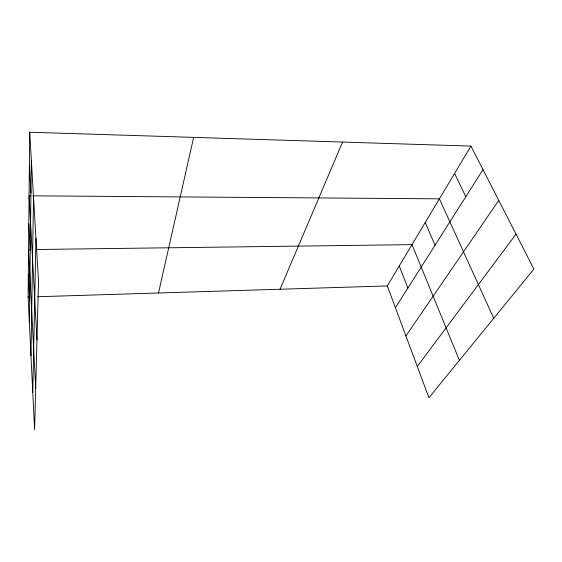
<?xml version="1.0" encoding="UTF-8"?>
<svg xmlns="http://www.w3.org/2000/svg" width="562" height="562" viewBox="0 0 562 562"><rect width="100%" height="100%" fill="white"/><g stroke="black" fill="none" stroke-linecap="round" stroke-linejoin="round"><path stroke-width="0.84" d="M29.695 132.225L38.511 281.527L34.598 429.775L28.1 297.024L29.695 132.225L470.963 146.099L533.9 269.079L428.918 397.727L387.302 285.932L470.963 146.099M29.35 322.567L31.346 160.191M30.98 355.865L33.53 197.185M32.765 392.255L35.961 238.316M158.498 292.999L193.651 137.381M280.052 289.247L342.581 142.06M395.409 307.723L482.997 169.619M405.912 335.928L498.747 200.388M417.285 366.487L516.014 234.136M28.1 297.024L29.828 296.975M37.605 296.729L387.302 285.932M30.292 249.584L28.557 249.605L35.694 388.117M36.34 249.5L412.009 244.639L459.414 360.361M30.826 195.815L29.084 195.801L36.973 339.884M32.575 195.822L439.414 198.829L493.731 318.303M454.609 173.426L465.821 196.707M425.244 222.51L435.037 245.243M399.252 265.959L407.872 288.074M29.379 165.39L30.945 193.04M28.81 223.774L30.236 250.652M28.318 274.221L29.624 300.22"/></g></svg>
